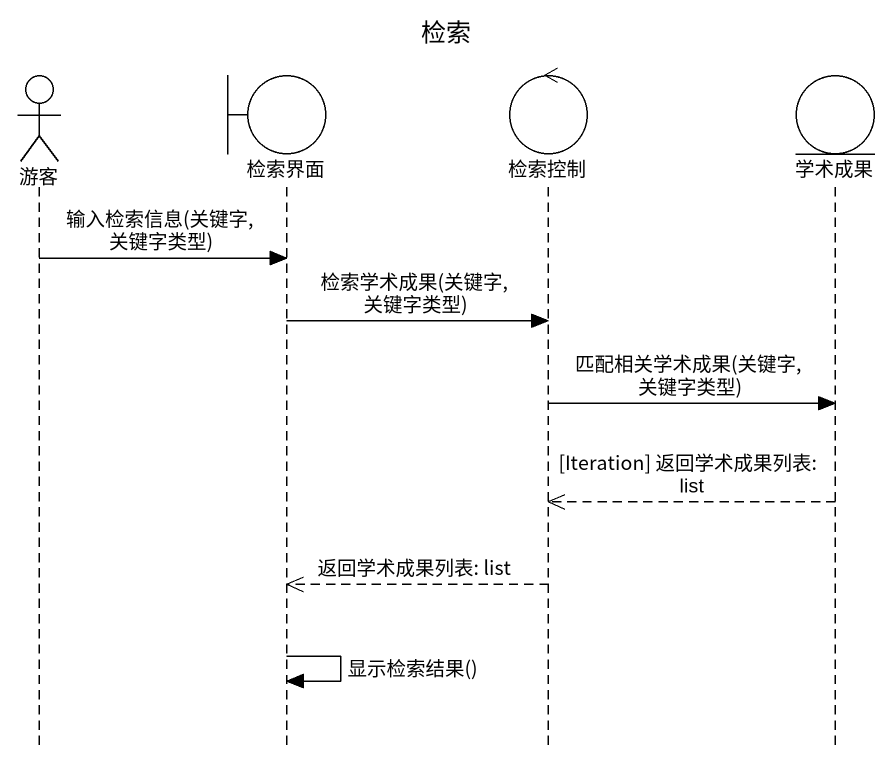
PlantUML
@startuml
title 检索
hide footbox
actor 游客
boundary 检索界面
control 检索控制
entity 学术成果

游客 -> 检索界面 : 输入检索信息(关键字,关键字类型)
检索界面 -> 检索控制 : 检索学术成果(关键字,关键字类型)
检索控制 -> 学术成果 : 匹配相关学术成果(关键字,关键字类型)
学术成果 -->> 检索控制 : [Iteration] 返回学术成果列表: list
检索控制 -->> 检索界面 : 返回学术成果列表: list
检索界面 -> 检索界面 : 显示检索结果()
@enduml
